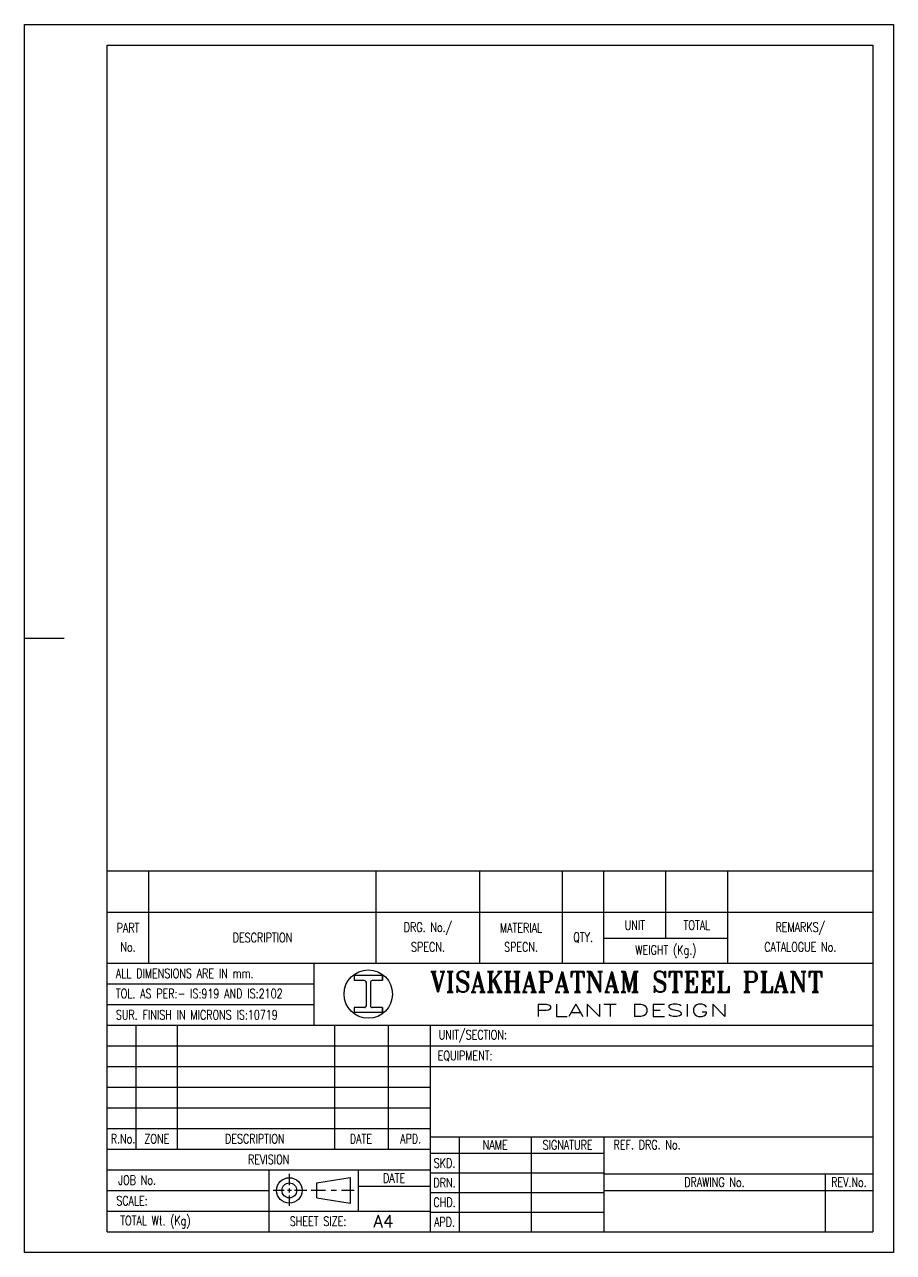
# Model space of a CAD drawing. Extents: x -2528 to 6089, y -2362 to 1067.
# Drawn here: x 2960.4 to 3170.4, y -1887.2 to -1590.2 of the extents above; entities that cross this region are included whole.
import ezdxf
from ezdxf.enums import TextEntityAlignment as Align

# ---------------------------------------------------------------- set-up
doc = ezdxf.new("R2010")
doc.units = 0
doc.header["$LTSCALE"] = 16
doc.header["$MEASUREMENT"] = 0
doc.linetypes.add('C8', pattern=[0.39, 0.3, -0.03, 0.03, -0.03])
doc.layers.get('0').update_dxf_attribs({"linetype": 'CONTINUOUS'})
doc.layers.add('DIM', color=2, linetype='CONTINUOUS')
doc.layers.add('TEXT', color=4, linetype='CONTINUOUS')
doc.styles.add('ROMANS', font='ROMANS.shx', dxfattribs={"width": 0.75, "height": 2.5})
doc.styles.add('ROMANT', font='ROMANT.shx', dxfattribs={"width": 0.75, "height": 2.75})

# ---------------------------------------------------------------- blocks, each defined once
blk = doc.blocks.new('a4')
for p, q in [((796.69, -1967.04), (981.69, -1967.04)), ((796.69, -2254.04), (796.69, -1967.04)), ((981.69, -1967.04), (981.69, -2254.04)), ((796.69, -2189.04), (796.69, -2125.98)), ((806.69, -2189.04), (806.69, -2166.71)), ((861.69, -2189.04), (861.69, -2166.71)), ((886.69, -2189.04), (886.69, -2166.71)), ((906.69, -2189.04), (906.69, -2166.71)), ((916.69, -2189.04), (916.69, -2166.71)), ((931.69, -2183.04), (931.69, -2166.71)), ((946.69, -2189.04), (946.69, -2166.71)), ((796.69, -2176.71), (981.69, -2176.71)), ((916.69, -2183.04), (946.69, -2183.04)), ((846.69, -2204.04), (846.69, -2189.04)), ((803.69, -2234.04), (803.69, -2204.04)), ((813.69, -2234.04), (813.69, -2204.04)), ((851.69, -2234.04), (851.69, -2204.04)), ((864.69, -2234.04), (864.69, -2204.04)), ((881.69, -2231.04), (881.69, -2254.04)), ((899.19, -2254.04), (899.19, -2231.04)), ((916.69, -2231.04), (916.69, -2254.04)), ((796.69, -2234.04), (874.69, -2234.04)), ((874.69, -2235.04), (916.69, -2235.04)), ((796.69, -2239.04), (874.69, -2239.04)), ((857.32, -2239.04), (857.32, -2249.04)), ((847.33, -2242.23), (855.41, -2240.9)), ((847.33, -2245.8), (847.33, -2242.23)), ((855.41, -2240.9), (855.41, -2247.17)), ((874.69, -2239.79), (881.69, -2239.79)), ((970.19, -2240.04), (970.19, -2254.04)), ((874.69, -2244.54), (881.69, -2244.54)), ((847.33, -2245.8), (855.41, -2247.13)), ((874.69, -2249.29), (881.69, -2249.29)), ((796.69, -2254.04), (981.69, -2254.04))]:
    blk.add_line(p, q)
at = {"color": 2}
for p, q in [((786.28, -2110.54), (776.69, -2110.54)), ((796.69, -2166.71), (981.69, -2166.71)), ((796.69, -2244.04), (835.69, -2244.04)), ((857.32, -2243.04), (874.69, -2243.04))]:
    blk.add_line(p, q, dxfattribs=at)
at = {"color": 7, "linetype": 'Continuous'}
for p, q in [((796.69, -2189.04), (981.69, -2189.04)), ((796.69, -2204.04), (981.69, -2204.04)), ((874.69, -2204.04), (874.69, -2254.04)), ((874.69, -2214.04), (981.69, -2214.04)), ((796.69, -2229.04), (874.69, -2229.04)), ((874.69, -2231.04), (981.69, -2231.04)), ((835.69, -2239.04), (835.69, -2254.04)), ((916.69, -2240.04), (981.69, -2240.04)), ((916.69, -2244.04), (981.69, -2244.04)), ((835.69, -2249.04), (874.69, -2249.04))]:
    blk.add_line(p, q, dxfattribs=at)
at = {"color": 2, "linetype": 'Continuous'}
for p, q in [((874.69, -2209.04), (981.69, -2209.04)), ((796.69, -2249.04), (835.69, -2249.04))]:
    blk.add_line(p, q, dxfattribs=at)
at = {"color": 2, "linetype": 'C8'}
for p, q in [((840.68, -2240.05), (840.68, -2242.73)), ((839.45, -2244.04), (836.81, -2244.04)), ((841.19, -2244.04), (840.22, -2244.04)), ((840.68, -2243.55), (840.68, -2244.52)), ((840.68, -2245.28), (840.68, -2247.77)), ((844.89, -2244.04), (841.95, -2244.04)), ((849.45, -2244.04), (845.98, -2244.04)), ((856.33, -2244.04), (853.31, -2244.04))]:
    blk.add_line(p, q, dxfattribs=at)
at = {"color": 7}
blk.add_circle((859.76, -2196.54), 5.85, dxfattribs=at)
for radius in [3.08, 1.8]:
    blk.add_circle((840.68, -2244.04), radius)
at = {"layer": 'DIM', "color": 2}
for p, q in [((776.69, -1962.04), (986.69, -1962.04)), ((776.69, -2259.04), (776.69, -1962.04)), ((986.69, -1962.04), (986.69, -2259.04)), ((796.69, -2194.04), (846.69, -2194.04)), ((796.69, -2199.04), (846.69, -2199.04)), ((796.69, -2209.04), (874.69, -2209.04)), ((796.69, -2214.04), (874.69, -2214.04)), ((796.69, -2219.04), (874.69, -2219.04)), ((796.69, -2224.04), (874.69, -2224.04)), ((881.69, -2239.79), (916.69, -2239.79)), ((881.69, -2244.54), (916.69, -2244.54)), ((881.69, -2249.29), (916.69, -2249.29)), ((986.69, -2259.04), (776.69, -2259.04))]:
    blk.add_line(p, q, dxfattribs=at)
at = {"layer": 'DIM', "color": 2, "linetype": 'C8'}
blk.add_line((852.12, -2244.04), (850.76, -2244.04), dxfattribs=at)
at = {"layer": 'TEXT', "color": 7}
for p, q in [((863.19, -2192.04), (856.32, -2192.04)), ((856.32, -2192.04), (856.32, -2193.29)), ((858.81, -2193.29), (856.32, -2193.29)), ((859.26, -2193.61), (859.26, -2199.46)), ((860.26, -2193.61), (860.26, -2199.46)), ((863.19, -2193.29), (860.71, -2193.29)), ((863.19, -2192.04), (863.19, -2193.16)), ((863.19, -2193.29), (863.19, -2192.04)), ((858.81, -2199.79), (856.32, -2199.79)), ((856.32, -2199.79), (856.32, -2201.04)), ((863.19, -2199.79), (860.71, -2199.79)), ((863.19, -2199.79), (863.19, -2201.04)), ((863.19, -2201.04), (863.19, -2199.91)), ((863.19, -2201.04), (856.32, -2201.04))]:
    blk.add_line(p, q, dxfattribs=at)
for centre, start, end in [((858.81, -2193.74), 0, 90), ((860.71, -2193.74), 90, 180), ((858.81, -2199.34), 270, 0), ((860.71, -2199.34), 180, 270)]:
    blk.add_arc(centre, 0.45, start, end, dxfattribs=at)
at = {"style": 'ROMANS', "width": 0.75}
for s, p in [('PART', (801.69, -2180.53)), ('DRG. No./', (874.19, -2180.53)), ('MATERIAL', (896.69, -2180.53)), ('UNIT', (924.19, -2179.88)), ('TOTAL', (939.19, -2179.88)), ('REMARKS/', (964.19, -2180.53)), ('DESCRIPTION', (834.19, -2182.88)), ('QTY.', (911.69, -2182.88)), ('No.', (801.69, -2185.14)), ('SPECN.', (874.19, -2185.14)), ('SPECN.', (896.69, -2185.14)), ('WEIGHT (Kg.)', (931.69, -2186.04)), ('CATALOGUE No.', (964.19, -2185.14)), ('NAME', (890.44, -2233.04)), ('SIGNATURE', (907.94, -2233.04)), ('REF. DRG. No.', (927.15, -2232.99)), ('REVISION', (835.69, -2236.54)), ('DATE', (866, -2241.04)), ('DRAWING No.', (943.44, -2242.04)), ('REV.No.', (975.94, -2242.04))]:
    blk.add_text(s, height=2.25, dxfattribs=at).set_placement(p, align=Align.MIDDLE)
at = {"color": 2, "linetype": 'Continuous', "style": 'ROMANS', "width": 0.75}
blk.add_text('ALL DIMENSIONS ARE IN mm.', height=2.25, dxfattribs=at).set_placement((798.76, -2192.66))
at = {"color": 2, "style": 'ROMANS', "width": 0.75}
for s, p in [('TOL. AS PER:- IS:919 AND IS:2102', (798.76, -2197.56)), ('SUR. FINISH IN MICRONS IS:10719', (798.76, -2202.68))]:
    blk.add_text(s, height=2.25, dxfattribs=at).set_placement(p)
at = {"style": 'ROMANT', "width": 1.338677}
blk.add_text('PLANT DESIGN', height=3, dxfattribs=at).set_placement((899.97, -2201.97), (946.82, -2201.97), align=Align.FIT)
at = {"color": 2, "style": 'ROMANS', "width": 0.75}
for s, p in [('UNIT/SECTION:', (885.02, -2206.54)), ('EQUIPMENT:', (883.17, -2211.54)), ('R.No.', (800.51, -2231.54)), ('ZONE', (808.66, -2231.54)), ('DESCRIPTION', (832.32, -2231.54)), ('DATE', (857.99, -2231.54)), ('APD.', (870.01, -2231.54)), ('SKD.', (878.19, -2237.41)), ('JOB No.', (803.91, -2241.54)), ('DRN.', (878.19, -2242.16)), ('SCALE:', (802.65, -2246.53)), ('CHD.', (878.19, -2246.91)), ('TOTAL Wt. (Kg)', (808.32, -2251.5)), ('SHEET SIZE:', (847.63, -2251.5)), ('APD.', (878.19, -2251.66))]:
    blk.add_text(s, height=2.25, dxfattribs=at).set_placement(p, align=Align.MIDDLE)
at = {"style": 'ROMANT'}
blk.add_text('A4', height=3, dxfattribs=at).set_placement((860.96, -2252.99))
at = {"layer": 'TEXT', "color": 7, "style": 'ROMANT', "width": 0.776265}
blk.add_text('VISAKHAPATNAM STEEL PLANT', height=5, dxfattribs=at).set_placement((874.67, -2196.07), (969.67, -2196.07), align=Align.FIT)

msp = doc.modelspace()

# ---------------------------------------------------------------- block references
at = {"color": 0}
msp.add_blockref('a4', (2183.7080213, 371.8699589), dxfattribs=at)

doc.saveas('drawing.dxf')
